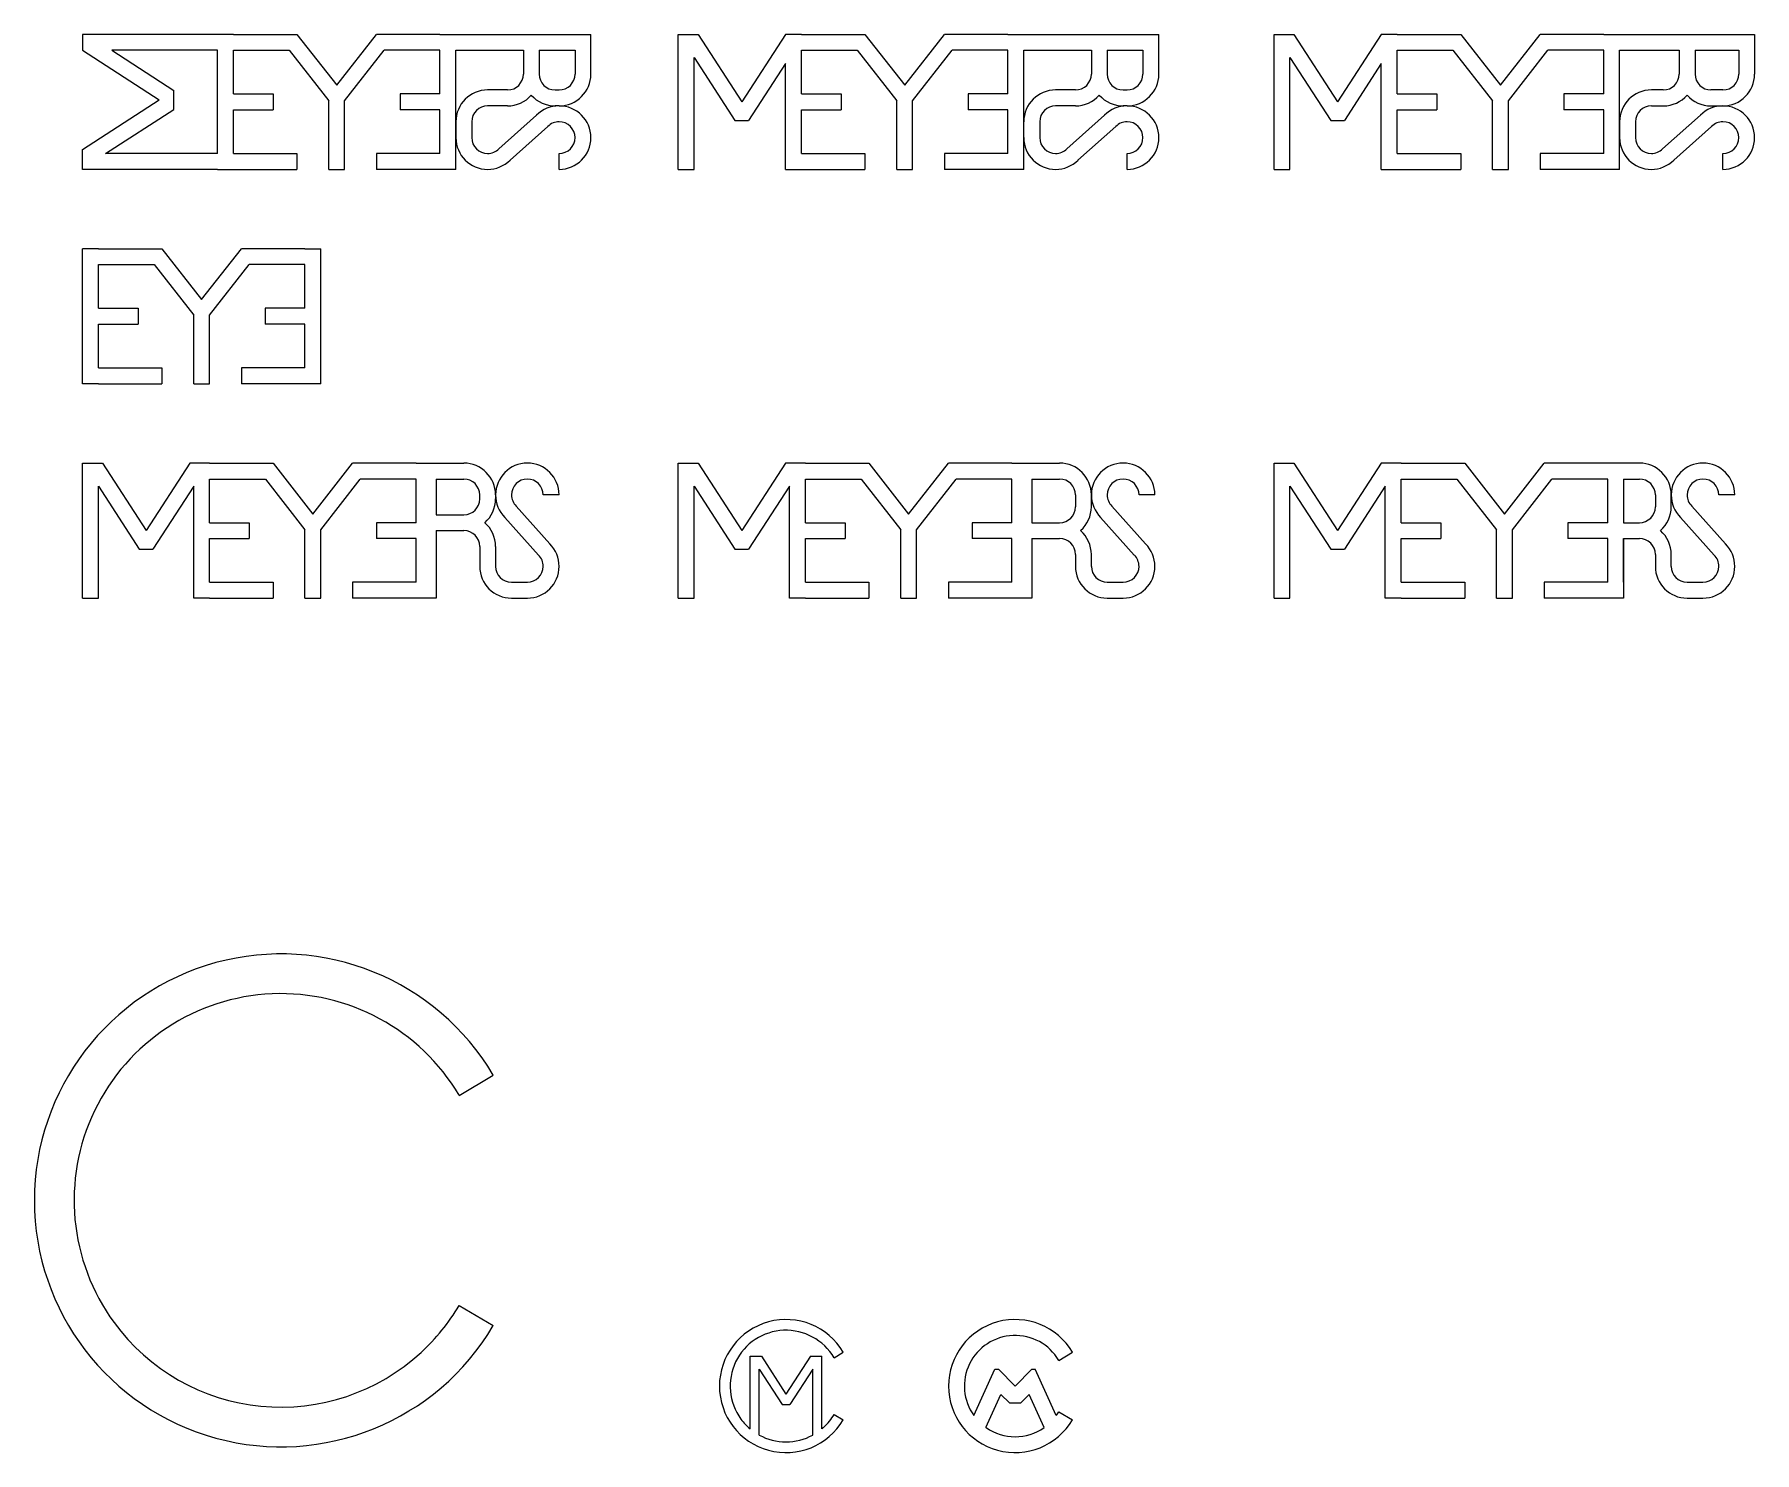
# Model space of a CAD drawing. Header units: inches. Extents: x 44 to 261, y 4 to 182.
import ezdxf

# ---------------------------------------------------------------- set-up
doc = ezdxf.new("R2010")
doc.units = ezdxf.units.IN
doc.header["$MEASUREMENT"] = 0

msp = doc.modelspace()

# ---------------------------------------------------------------- linework, layer by layer
for p, q in [((67.02, 182.36), (50.02, 182.36)), ((50.02, 182.36), (50.02, 180.36)), ((69.02, 182.36), (67.02, 182.36)), ((69.02, 182.36), (77.02, 182.36)), ((77.02, 182.36), (82.02, 175.95)), ((82.02, 175.95), (87.02, 182.36)), ((95.02, 182.36), (87.02, 182.36)), ((95.02, 182.36), (97.02, 182.36)), ((97.02, 182.36), (114.02, 182.36)), ((114.02, 177.36), (114.02, 182.36)), ((125.02, 165.36), (125.02, 182.36)), ((125.02, 182.36), (127.52, 182.36)), ((127.52, 182.36), (133.02, 173.86)), ((138.52, 182.36), (133.02, 173.86)), ((140.52, 182.36), (138.52, 182.36)), ((140.52, 182.36), (148.52, 182.36)), ((148.52, 182.36), (153.52, 175.95)), ((153.52, 175.95), (158.52, 182.36)), ((166.52, 182.36), (158.52, 182.36)), ((166.52, 182.36), (168.52, 182.36)), ((168.52, 182.36), (185.52, 182.36)), ((185.52, 177.36), (185.52, 182.36)), ((200.02, 165.36), (200.02, 182.36)), ((200.02, 182.36), (202.52, 182.36)), ((202.52, 182.36), (208.02, 173.86)), ((213.52, 182.36), (208.02, 173.86)), ((215.52, 182.36), (213.52, 182.36)), ((215.52, 182.36), (223.52, 182.36)), ((223.52, 182.36), (228.52, 175.95)), ((228.52, 175.95), (233.52, 182.36)), ((241.52, 182.36), (233.52, 182.36)), ((241.52, 182.36), (243.52, 182.36)), ((243.52, 182.36), (260.52, 182.36)), ((260.52, 182.36), (260.52, 177.36)), ((50.02, 180.36), (59.67, 174.11)), ((53.7, 180.36), (61.52, 175.3)), ((67.02, 180.36), (53.7, 180.36)), ((67.02, 167.36), (67.02, 180.36)), ((69.02, 174.86), (69.02, 180.36)), ((69.02, 180.36), (76.04, 180.36)), ((76.04, 180.36), (81.02, 173.98)), ((83.02, 173.98), (87.99, 180.36)), ((95.02, 180.36), (87.99, 180.36)), ((95.02, 174.86), (95.02, 180.36)), ((97.02, 165.36), (97.02, 180.36)), ((97.02, 180.36), (105.52, 180.36)), ((105.52, 180.36), (105.52, 177.36)), ((107.52, 180.36), (107.52, 177.36)), ((107.52, 180.36), (112.02, 180.36)), ((112.02, 180.36), (112.02, 177.36)), ((140.52, 174.86), (140.52, 180.36)), ((140.52, 180.36), (147.54, 180.36)), ((147.54, 180.36), (152.52, 173.98)), ((154.52, 173.98), (159.49, 180.36)), ((166.52, 180.36), (159.49, 180.36)), ((166.52, 174.86), (166.52, 180.36)), ((168.52, 165.36), (168.52, 180.36)), ((168.52, 180.36), (177.02, 180.36)), ((177.02, 180.36), (177.02, 177.36)), ((179.02, 180.36), (179.02, 177.36)), ((179.02, 180.36), (183.52, 180.36)), ((183.52, 180.36), (183.52, 177.36)), ((215.52, 174.86), (215.52, 180.36)), ((215.52, 180.36), (222.54, 180.36)), ((222.54, 180.36), (227.52, 173.98)), ((229.52, 173.98), (234.49, 180.36)), ((241.52, 180.36), (234.49, 180.36)), ((241.52, 174.86), (241.52, 180.36)), ((243.52, 165.36), (243.52, 180.36)), ((243.52, 180.36), (251.02, 180.36)), ((251.02, 180.36), (251.02, 177.36)), ((253.02, 180.36), (253.02, 177.36)), ((253.02, 180.36), (258.52, 180.36)), ((258.52, 180.36), (258.52, 177.36)), ((127.02, 165.36), (127.02, 179.45)), ((127.02, 179.45), (132.15, 171.52)), ((138.52, 178.68), (133.88, 171.52)), ((138.52, 165.36), (138.52, 178.68)), ((202.02, 165.36), (202.02, 179.45)), ((202.02, 179.45), (207.15, 171.52)), ((213.52, 178.68), (208.88, 171.52)), ((213.52, 165.36), (213.52, 178.68)), ((50.02, 167.86), (59.67, 174.11)), ((61.52, 172.92), (61.52, 175.3)), ((69.02, 174.86), (74.02, 174.86)), ((74.02, 174.86), (74.02, 172.86)), ((81.02, 165.36), (81.02, 173.98)), ((83.02, 165.36), (83.02, 173.98)), ((95.02, 174.86), (90.02, 174.86)), ((90.02, 174.86), (90.02, 172.86)), ((103.52, 175.36), (101.02, 175.36)), ((103.52, 173.36), (101.02, 173.36)), ((109.52, 175.36), (110.02, 175.36)), ((110.02, 173.36), (109.52, 173.36)), ((140.52, 174.86), (145.52, 174.86)), ((145.52, 174.86), (145.52, 172.86)), ((152.52, 165.36), (152.52, 173.98)), ((154.52, 165.36), (154.52, 173.98)), ((166.52, 174.86), (161.52, 174.86)), ((161.52, 174.86), (161.52, 172.86)), ((175.02, 175.36), (172.52, 175.36)), ((175.02, 173.36), (172.52, 173.36)), ((181.02, 175.36), (181.52, 175.36)), ((181.52, 173.36), (181.02, 173.36)), ((215.52, 174.86), (220.52, 174.86)), ((220.52, 174.86), (220.52, 172.86)), ((227.52, 165.36), (227.52, 173.98)), ((229.52, 165.36), (229.52, 173.98)), ((241.52, 174.86), (236.52, 174.86)), ((236.52, 174.86), (236.52, 172.86)), ((249.02, 175.36), (247.52, 175.36)), ((247.52, 173.36), (249.02, 173.36)), ((256.52, 175.36), (255.02, 175.36)), ((255.02, 173.36), (256.52, 173.36)), ((52.92, 167.36), (61.52, 172.92)), ((69.02, 167.36), (69.02, 172.86)), ((69.02, 172.86), (74.02, 172.86)), ((95.02, 172.86), (90.02, 172.86)), ((95.02, 167.36), (95.02, 172.86)), ((97.02, 171.36), (97.02, 169.36)), ((99.02, 171.36), (99.02, 169.36)), ((107.19, 172.19), (102.43, 167.95)), ((132.15, 171.52), (133.88, 171.52)), ((140.52, 167.36), (140.52, 172.86)), ((140.52, 172.86), (145.52, 172.86)), ((166.52, 172.86), (161.52, 172.86)), ((166.52, 167.36), (166.52, 172.86)), ((170.52, 171.36), (170.52, 169.36)), ((178.69, 172.19), (173.93, 167.95)), ((207.15, 171.52), (208.88, 171.52)), ((215.52, 167.36), (215.52, 172.86)), ((215.52, 172.86), (220.52, 172.86)), ((241.52, 172.86), (236.52, 172.86)), ((241.52, 167.36), (241.52, 172.86)), ((243.52, 171.36), (243.52, 169.36)), ((245.52, 171.36), (245.52, 169.36)), ((253.69, 172.19), (248.93, 167.95)), ((99.02, 169.36), (99.02, 169.36)), ((99.02, 169.36), (99.02, 169.36)), ((99.02, 169.36), (99.02, 169.36)), ((99.02, 169.36), (99.02, 169.36)), ((103.84, 166.53), (108.6, 170.78)), ((112.02, 169.36), (112.02, 169.36)), ((170.52, 169.36), (170.52, 169.36)), ((170.52, 169.36), (170.52, 169.36)), ((170.52, 169.36), (170.52, 169.36)), ((170.52, 169.36), (170.52, 169.36)), ((175.34, 166.53), (180.1, 170.78)), ((183.52, 169.36), (183.52, 169.36)), ((245.52, 169.36), (245.52, 169.36)), ((245.52, 169.36), (245.52, 169.36)), ((245.52, 169.36), (245.52, 169.36)), ((245.52, 169.36), (245.52, 169.36)), ((250.34, 166.53), (255.1, 170.78)), ((258.52, 169.36), (258.52, 169.36)), ((50.02, 165.36), (50.02, 167.86)), ((67.02, 167.36), (52.92, 167.36)), ((69.02, 167.36), (77.02, 167.36)), ((77.02, 167.36), (77.02, 165.36)), ((95.02, 167.36), (87.02, 167.36)), ((87.02, 167.36), (87.02, 165.36)), ((101.02, 167.36), (101.02, 167.36)), ((110.02, 165.36), (110.02, 167.36)), ((140.52, 167.36), (148.52, 167.36)), ((148.52, 167.36), (148.52, 165.36)), ((166.52, 167.36), (158.52, 167.36)), ((158.52, 167.36), (158.52, 165.36)), ((172.52, 167.36), (172.52, 167.36)), ((181.52, 165.36), (181.52, 167.36)), ((215.52, 167.36), (223.52, 167.36)), ((223.52, 167.36), (223.52, 165.36)), ((241.52, 167.36), (233.52, 167.36)), ((233.52, 167.36), (233.52, 165.36)), ((247.52, 167.36), (247.52, 167.36)), ((256.52, 165.36), (256.52, 167.36)), ((67.02, 165.36), (50.02, 165.36)), ((67.02, 165.36), (77.02, 165.36)), ((81.02, 165.36), (83.02, 165.36)), ((97.02, 165.36), (87.02, 165.36)), ((125.02, 165.36), (127.02, 165.36)), ((138.52, 165.36), (148.52, 165.36)), ((152.52, 165.36), (154.52, 165.36)), ((168.52, 165.36), (158.52, 165.36)), ((200.02, 165.36), (202.02, 165.36)), ((213.52, 165.36), (223.52, 165.36)), ((227.52, 165.36), (229.52, 165.36)), ((243.52, 165.36), (233.52, 165.36)), ((52.02, 155.36), (50.02, 155.36)), ((50.02, 138.36), (50.02, 155.36)), ((52.02, 155.36), (60.02, 155.36)), ((60.02, 155.36), (65.02, 148.95)), ((65.02, 148.95), (70.02, 155.36)), ((78.02, 155.36), (70.02, 155.36)), ((78.02, 155.36), (80.02, 155.36)), ((80.02, 138.36), (80.02, 155.36)), ((52.02, 147.86), (52.02, 153.36)), ((52.02, 153.36), (59.04, 153.36)), ((59.04, 153.36), (64.02, 146.98)), ((66.02, 146.98), (70.99, 153.36)), ((78.02, 153.36), (70.99, 153.36)), ((78.02, 147.86), (78.02, 153.36)), ((52.02, 147.86), (57.02, 147.86)), ((57.02, 147.86), (57.02, 145.86)), ((78.02, 147.86), (73.02, 147.86)), ((73.02, 147.86), (73.02, 145.86)), ((52.02, 140.36), (52.02, 145.86)), ((52.02, 145.86), (57.02, 145.86)), ((64.02, 138.36), (64.02, 146.98)), ((66.02, 138.36), (66.02, 146.98)), ((78.02, 145.86), (73.02, 145.86)), ((78.02, 140.36), (78.02, 145.86)), ((52.02, 140.36), (60.02, 140.36)), ((60.02, 140.36), (60.02, 138.36)), ((78.02, 140.36), (70.02, 140.36)), ((70.02, 140.36), (70.02, 138.36)), ((52.02, 138.36), (50.02, 138.36)), ((52.02, 138.36), (60.02, 138.36)), ((64.02, 138.36), (66.02, 138.36)), ((80.02, 138.36), (70.02, 138.36)), ((50.02, 111.36), (50.02, 128.36)), ((50.02, 128.36), (52.52, 128.36)), ((52.52, 128.36), (58.02, 119.86)), ((63.52, 128.36), (58.02, 119.86)), ((66.02, 128.36), (63.52, 128.36)), ((66.02, 128.36), (74.02, 128.36)), ((74.02, 128.36), (79.02, 121.95)), ((79.02, 121.95), (84.02, 128.36)), ((92.02, 128.36), (84.02, 128.36)), ((92.02, 128.36), (94.52, 128.36)), ((94.52, 128.36), (98.02, 128.36)), ((125.02, 111.36), (125.02, 128.36)), ((125.02, 128.36), (127.52, 128.36)), ((127.52, 128.36), (133.02, 119.86)), ((138.52, 128.36), (133.02, 119.86)), ((141.02, 128.36), (138.52, 128.36)), ((141.02, 128.36), (149.02, 128.36)), ((149.02, 128.36), (154.02, 121.95)), ((154.02, 121.95), (159.02, 128.36)), ((167.02, 128.36), (159.02, 128.36)), ((167.02, 128.36), (169.52, 128.36)), ((169.52, 128.36), (173.02, 128.36)), ((200.02, 111.36), (200.02, 128.36)), ((200.02, 128.36), (202.52, 128.36)), ((202.52, 128.36), (208.02, 119.86)), ((213.52, 128.36), (208.02, 119.86)), ((216.02, 128.36), (213.52, 128.36)), ((216.02, 128.36), (224.02, 128.36)), ((224.02, 128.36), (229.02, 121.95)), ((229.02, 121.95), (234.02, 128.36)), ((246.02, 128.36), (234.02, 128.36)), ((66.02, 120.86), (66.02, 126.36)), ((66.02, 126.36), (73.04, 126.36)), ((73.04, 126.36), (78.02, 119.98)), ((80.02, 119.98), (84.99, 126.36)), ((92.02, 126.36), (84.99, 126.36)), ((92.02, 120.86), (92.02, 126.36)), ((94.52, 126.36), (94.52, 121.86)), ((94.52, 126.36), (98.02, 126.36)), ((106.02, 126.36), (106.02, 126.36)), ((141.02, 120.86), (141.02, 126.36)), ((141.02, 126.36), (148.04, 126.36)), ((148.04, 126.36), (153.02, 119.98)), ((155.02, 119.98), (159.99, 126.36)), ((167.02, 126.36), (159.99, 126.36)), ((167.02, 120.86), (167.02, 126.36)), ((169.52, 126.36), (169.52, 120.86)), ((169.52, 126.36), (173.02, 126.36)), ((181.02, 126.36), (181.02, 126.36)), ((216.02, 120.86), (216.02, 126.36)), ((216.02, 126.36), (223.04, 126.36)), ((223.04, 126.36), (228.02, 119.98)), ((230.02, 119.98), (234.99, 126.36)), ((242.02, 126.36), (234.99, 126.36)), ((242.02, 120.86), (242.02, 126.36)), ((244.02, 126.36), (244.02, 120.86)), ((244.02, 126.36), (246.02, 126.36)), ((254.02, 126.36), (254.02, 126.36)), ((52.02, 111.36), (52.02, 125.45)), ((52.02, 125.45), (57.15, 117.52)), ((64.02, 125.45), (58.88, 117.52)), ((64.02, 111.36), (64.02, 125.45)), ((100.02, 123.86), (100.02, 124.36)), ((102.02, 124.36), (102.02, 123.86)), ((110.02, 124.36), (108.02, 124.36)), ((127.02, 111.36), (127.02, 125.45)), ((127.02, 125.45), (132.15, 117.52)), ((139.02, 125.45), (133.88, 117.52)), ((139.02, 111.36), (139.02, 125.45)), ((175.02, 124.36), (175.02, 122.86)), ((177.02, 122.86), (177.02, 124.36)), ((185.02, 124.36), (183.02, 124.36)), ((202.02, 111.36), (202.02, 125.45)), ((202.02, 125.45), (207.15, 117.52)), ((214.02, 125.45), (208.88, 117.52)), ((214.02, 111.36), (214.02, 125.45)), ((248.02, 124.36), (248.02, 122.86)), ((250.02, 122.86), (250.02, 124.36)), ((258.02, 124.36), (256.02, 124.36)), ((94.52, 121.86), (98.02, 121.86)), ((103.19, 121.53), (107.43, 116.78)), ((108.84, 118.19), (104.6, 122.95)), ((178.19, 121.53), (182.43, 116.78)), ((183.84, 118.19), (179.6, 122.95)), ((251.19, 121.53), (255.43, 116.78)), ((256.84, 118.19), (252.6, 122.95)), ((66.02, 120.86), (71.02, 120.86)), ((71.02, 120.86), (71.02, 118.86)), ((78.02, 111.36), (78.02, 119.98)), ((80.02, 111.36), (80.02, 119.98)), ((92.02, 120.86), (87.02, 120.86)), ((87.02, 120.86), (87.02, 118.86)), ((94.52, 119.86), (94.52, 111.36)), ((94.52, 119.86), (98.02, 119.86)), ((141.02, 120.86), (146.02, 120.86)), ((146.02, 120.86), (146.02, 118.86)), ((153.02, 111.36), (153.02, 119.98)), ((155.02, 111.36), (155.02, 119.98)), ((167.02, 120.86), (162.02, 120.86)), ((162.02, 120.86), (162.02, 118.86)), ((169.52, 120.86), (173.02, 120.86)), ((216.02, 120.86), (221.02, 120.86)), ((221.02, 120.86), (221.02, 118.86)), ((228.02, 111.36), (228.02, 119.98)), ((230.02, 111.36), (230.02, 119.98)), ((242.02, 120.86), (237.02, 120.86)), ((237.02, 120.86), (237.02, 118.86)), ((244.02, 120.86), (246.02, 120.86)), ((57.15, 117.52), (58.88, 117.52)), ((66.02, 113.36), (66.02, 118.86)), ((66.02, 118.86), (71.02, 118.86)), ((92.02, 118.86), (87.02, 118.86)), ((92.02, 113.36), (92.02, 118.86)), ((100.02, 117.86), (100.02, 115.36)), ((102.02, 117.86), (102.02, 115.36)), ((132.15, 117.52), (133.88, 117.52)), ((141.02, 113.36), (141.02, 118.86)), ((141.02, 118.86), (146.02, 118.86)), ((167.02, 118.86), (162.02, 118.86)), ((167.02, 113.36), (167.02, 118.86)), ((169.52, 118.86), (173.02, 118.86)), ((169.52, 118.86), (169.52, 111.36)), ((207.15, 117.52), (208.88, 117.52)), ((216.02, 113.36), (216.02, 118.86)), ((216.02, 118.86), (221.02, 118.86)), ((242.02, 118.86), (237.02, 118.86)), ((242.02, 113.36), (242.02, 118.86)), ((244.02, 118.86), (246.02, 118.86)), ((244.02, 118.86), (244.02, 111.36)), ((244.02, 113.36), (244.02, 118.86)), ((108.02, 115.36), (108.02, 115.36)), ((175.02, 116.86), (175.02, 115.36)), ((177.02, 115.36), (177.02, 116.86)), ((183.02, 115.36), (183.02, 115.36)), ((248.02, 116.86), (248.02, 115.36)), ((250.02, 115.36), (250.02, 116.86)), ((256.02, 115.36), (256.02, 115.36)), ((66.02, 113.36), (74.02, 113.36)), ((74.02, 113.36), (74.02, 111.36)), ((92.02, 113.36), (84.02, 113.36)), ((84.02, 113.36), (84.02, 111.36)), ((104.02, 113.36), (106.02, 113.36)), ((106.02, 113.36), (106.02, 113.36)), ((106.02, 113.36), (106.02, 113.36)), ((106.02, 113.36), (106.02, 113.36)), ((106.02, 113.36), (106.02, 113.36)), ((141.02, 113.36), (149.02, 113.36)), ((149.02, 113.36), (149.02, 111.36)), ((167.02, 113.36), (159.02, 113.36)), ((159.02, 113.36), (159.02, 111.36)), ((179.02, 113.36), (181.02, 113.36)), ((181.02, 113.36), (181.02, 113.36)), ((181.02, 113.36), (181.02, 113.36)), ((181.02, 113.36), (181.02, 113.36)), ((181.02, 113.36), (181.02, 113.36)), ((216.02, 113.36), (224.02, 113.36)), ((224.02, 113.36), (224.02, 111.36)), ((242.02, 113.36), (234.02, 113.36)), ((234.02, 113.36), (234.02, 111.36)), ((252.02, 113.36), (254.02, 113.36)), ((254.02, 113.36), (254.02, 113.36)), ((254.02, 113.36), (254.02, 113.36)), ((254.02, 113.36), (254.02, 113.36)), ((254.02, 113.36), (254.02, 113.36)), ((50.02, 111.36), (52.02, 111.36)), ((66.02, 111.36), (64.02, 111.36)), ((66.02, 111.36), (74.02, 111.36)), ((78.02, 111.36), (80.02, 111.36)), ((94.52, 111.36), (84.02, 111.36)), ((104.02, 111.36), (106.02, 111.36)), ((125.02, 111.36), (127.02, 111.36)), ((141.02, 111.36), (139.02, 111.36)), ((141.02, 111.36), (149.02, 111.36)), ((153.02, 111.36), (155.02, 111.36)), ((169.52, 111.36), (159.02, 111.36)), ((179.02, 111.36), (181.02, 111.36)), ((200.02, 111.36), (202.02, 111.36)), ((216.02, 111.36), (214.02, 111.36)), ((216.02, 111.36), (224.02, 111.36)), ((228.02, 111.36), (230.02, 111.36)), ((244.02, 111.36), (234.02, 111.36)), ((252.02, 111.36), (254.02, 111.36)), ((97.42, 48.73), (101.73, 51.27)), ((97.42, 22.27), (101.73, 19.73)), ((134.08, 6.71), (134.08, 15.89)), ((134.08, 15.89), (135.48, 15.89)), ((135.48, 15.89), (138.58, 11.11)), ((141.67, 15.89), (138.58, 11.11)), ((141.67, 15.89), (143.08, 15.89)), ((143.08, 6.71), (143.08, 15.89)), ((144.63, 15.68), (145.79, 16.37)), ((172.91, 15.35), (174.63, 16.37)), ((135.2, 5.94), (135.2, 14.26)), ((135.2, 14.26), (138.09, 9.79)), ((141.95, 14.26), (139.06, 9.79)), ((141.95, 5.94), (141.95, 14.26)), ((162.24, 8.39), (164.87, 14.23)), ((164.87, 14.23), (165.32, 14.23)), ((167.42, 12.11), (165.32, 14.23)), ((167.42, 12.11), (169.51, 14.23)), ((169.51, 14.23), (169.96, 14.23)), ((172.59, 8.39), (169.96, 14.23)), ((163.75, 6.89), (165.64, 11.06)), ((166.7, 9.99), (165.64, 11.06)), ((168.13, 9.99), (169.19, 11.06)), ((171.08, 6.89), (169.19, 11.06)), ((138.09, 9.79), (139.06, 9.79)), ((166.7, 9.99), (168.13, 9.99)), ((172.91, 8.87), (174.63, 7.85)), ((144.63, 8.54), (145.79, 7.85))]:
    msp.add_line(p, q)
for centre, radius, start, end in [((103.52, 177.36), 2, 270, 0), ((109.52, 177.36), 2, 180, 270), ((110.02, 177.36), 2, 270, 0), ((110.02, 177.36), 4, 270, 0), ((175.02, 177.36), 2, 270, 0), ((181.02, 177.36), 2, 180, 270), ((181.52, 177.36), 2, 270, 0), ((181.52, 177.36), 4, 270, 0), ((249.02, 177.36), 2, 270, 0), ((255.02, 177.36), 2, 180, 270), ((256.52, 177.36), 4, 270, 0), ((256.52, 177.36), 2, 270, 0), ((101.02, 171.36), 4, 90, 180), ((101.02, 171.36), 2, 90, 180), ((103.52, 177.36), 4, 270, 318.5904), ((109.52, 177.36), 4, 221.4096, 270), ((110.02, 169.36), 4, 90, 135), ((110.02, 169.36), 4, 0, 90), ((172.52, 171.36), 4, 90, 180), ((172.52, 171.36), 2, 90, 180), ((175.02, 177.36), 4, 270, 318.5904), ((181.02, 177.36), 4, 221.4096, 270), ((181.52, 169.36), 4, 90, 135), ((181.52, 169.36), 4, 0, 90), ((247.52, 171.36), 4, 90, 180), ((247.52, 171.36), 2, 90, 180), ((249.02, 177.36), 4, 270, 318.5904), ((255.02, 177.36), 4, 221.4096, 270), ((256.52, 169.36), 4, 90, 135), ((256.52, 169.36), 4, 0, 90), ((110.02, 169.36), 2, 90, 135), ((110.02, 169.36), 2, 0, 90), ((181.52, 169.36), 2, 90, 135), ((181.52, 169.36), 2, 0, 90), ((256.52, 169.36), 2, 90, 135), ((256.52, 169.36), 2, 0, 90), ((101.02, 169.36), 4, 180, 270), ((101.02, 169.36), 2, 180, 270), ((110.02, 169.36), 2, 270, 0), ((110.02, 169.36), 4, 270, 0), ((172.52, 169.36), 4, 180, 270), ((172.52, 169.36), 2, 180, 270), ((181.52, 169.36), 2, 270, 0), ((181.52, 169.36), 4, 270, 0), ((247.52, 169.36), 4, 180, 270), ((247.52, 169.36), 2, 180, 270), ((256.52, 169.36), 2, 270, 0), ((256.52, 169.36), 4, 270, 0), ((101.02, 169.36), 2, 270, 315), ((172.52, 169.36), 2, 270, 315), ((247.52, 169.36), 2, 270, 315), ((101.02, 169.36), 4, 270, 315), ((172.52, 169.36), 4, 270, 315), ((247.52, 169.36), 4, 270, 315), ((98.02, 124.36), 4, 0, 90), ((106.02, 124.36), 4, 90, 180), ((106.02, 124.36), 4, 0, 90), ((173.02, 124.36), 4, 0, 90), ((181.02, 124.36), 4, 90, 180), ((181.02, 124.36), 4, 0, 90), ((246.02, 124.36), 4, 0, 90), ((254.02, 124.36), 4, 90, 180), ((254.02, 124.36), 4, 0, 90), ((98.02, 124.36), 2, 0, 90), ((106.02, 124.36), 2, 90, 180), ((106.02, 124.36), 2, 0, 90), ((173.02, 124.36), 2, 0, 90), ((181.02, 124.36), 2, 90, 180), ((181.02, 124.36), 2, 0, 90), ((246.02, 124.36), 2, 0, 90), ((254.02, 124.36), 2, 90, 180), ((254.02, 124.36), 2, 0, 90), ((98.02, 123.86), 2, 270, 0), ((98.02, 123.86), 4, 311.4096, 0), ((106.02, 124.36), 4, 180, 225), ((106.02, 124.36), 2, 180, 225), ((181.02, 124.36), 4, 180, 225), ((181.02, 124.36), 2, 180, 225), ((254.02, 124.36), 4, 180, 225), ((254.02, 124.36), 2, 180, 225), ((173.02, 122.86), 2, 270, 0), ((173.02, 122.86), 4, 311.4096, 0), ((246.02, 122.86), 2, 270, 0), ((246.02, 122.86), 4, 311.4096, 0), ((98.02, 117.86), 2, 0, 90), ((98.02, 117.86), 4, 0, 48.5904), ((173.02, 116.86), 4, 0, 48.5904), ((246.02, 116.86), 4, 0, 48.5904), ((106.02, 115.36), 4, 0, 45), ((173.02, 116.86), 2, 0, 90), ((181.02, 115.36), 4, 0, 45), ((246.02, 116.86), 2, 0, 90), ((254.02, 115.36), 4, 0, 45), ((104.02, 115.36), 4, 180, 270), ((104.02, 115.36), 2, 180, 270), ((106.02, 115.36), 4, 270, 0), ((106.02, 115.36), 2, 270, 360), ((106.02, 115.36), 2, 270, 0), ((106.02, 115.36), 4, 270, 0), ((106.02, 115.36), 2, 0, 45), ((179.02, 115.36), 4, 180, 270), ((179.02, 115.36), 2, 180, 270), ((181.02, 115.36), 4, 270, 0), ((181.02, 115.36), 2, 270, 360), ((181.02, 115.36), 2, 0, 45), ((252.02, 115.36), 4, 180, 270), ((252.02, 115.36), 2, 180, 270), ((254.02, 115.36), 4, 270, 0), ((254.02, 115.36), 2, 270, 360), ((254.02, 115.36), 2, 0, 45), ((75, 35.5), 31.04, 30.5476, 329.4524), ((75, 35.5), 26.04, 30.5476, 216.2338), ((75, 35.5), 26.04, 312.68, 329.4524), ((75, 35.5), 26.04, 216.2338, 312.68), ((138.58, 12.11), 8.38, 30.5476, 329.4524), ((167.42, 12.11), 8.38, 30.5476, 329.4524), ((138.58, 12.11), 7.03, 30.5476, 216.2338), ((167.42, 12.11), 6.38, 30.5476, 215.725), ((167.42, 12.11), 6.38, 324.275, 329.4524), ((138.58, 12.11), 7.03, 216.2338, 230.1983), ((138.58, 12.11), 7.03, 309.8017, 312.68), ((138.58, 12.11), 7.03, 312.68, 329.4524), ((167.42, 12.11), 6.38, 234.9771, 305.0229), ((138.58, 12.11), 7.03, 241.3081, 298.6919)]:
    msp.add_arc(centre, radius, start, end)

doc.saveas('drawing.dxf')
